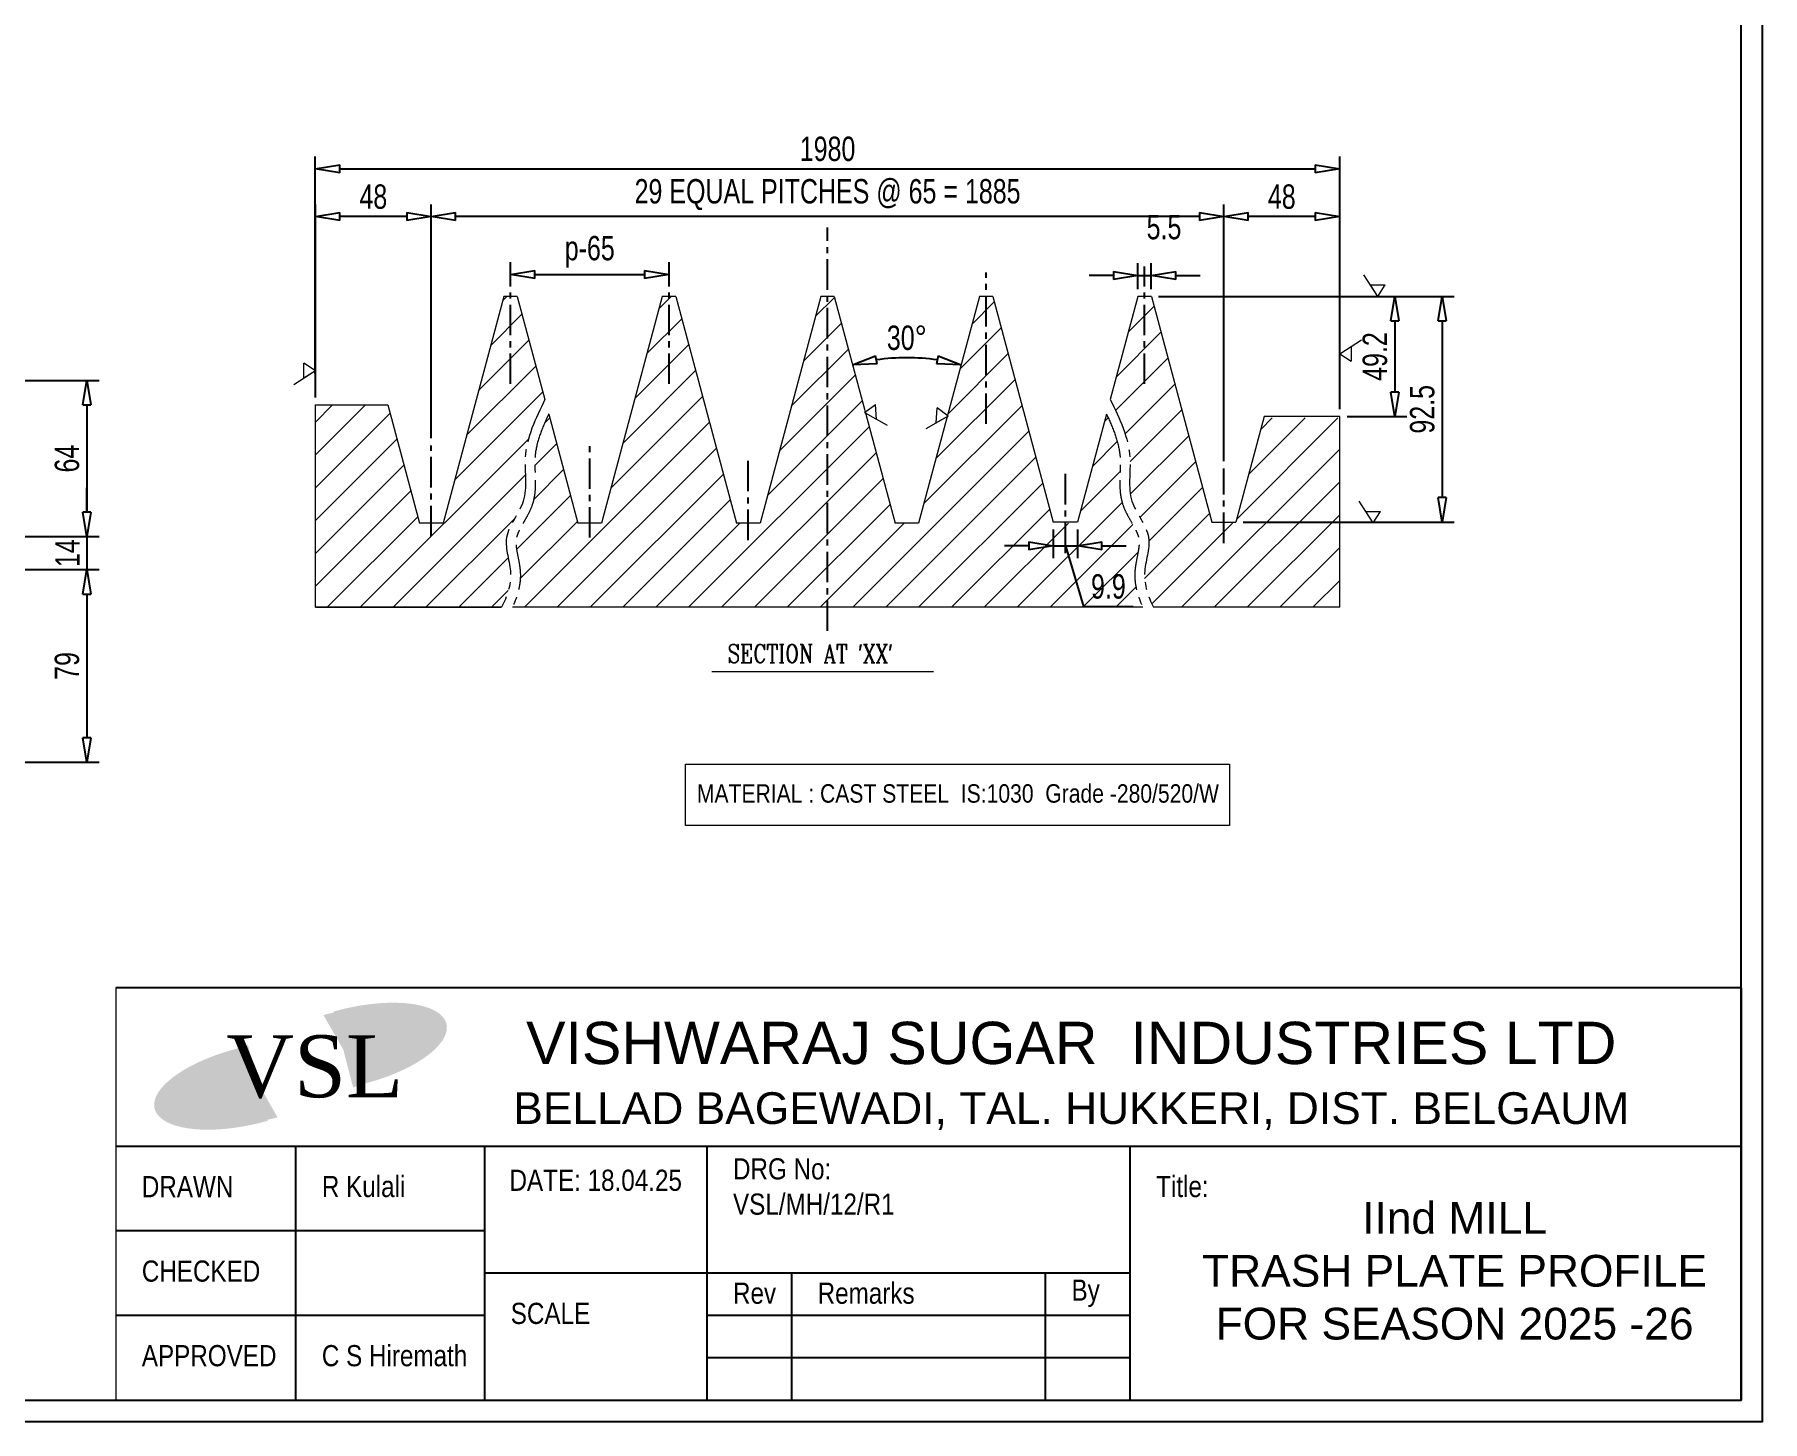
# Model space of a CAD drawing. Header units: millimetres. Extents: x 135002 to 160744, y 22203 to 27033.
# Drawn here: x 152452 to 153160, y 23251 to 23820 of the extents above; entities that cross this region are included whole.
import ezdxf

# ---------------------------------------------------------------- set-up
doc = ezdxf.new("R2010")
doc.units = ezdxf.units.MM
doc.header["$LTSCALE"] = 25
doc.linetypes.add('CENTER', pattern=[2, 1.25, -0.25, 0.25, -0.25])
doc.linetypes.add('CENTER2', pattern=[1.125, 0.75, -0.125, 0.125, -0.125])
doc.layers.get('0').update_dxf_attribs({"linetype": 'CONTINUOUS'})
doc.layers.get('Defpoints').update_dxf_attribs({"linetype": 'CONTINUOUS'})
doc.layers.add('04 DIMENSION', color=7, linetype='CONTINUOUS', lineweight=18)
doc.styles.add('arial', font='arial.ttf')
doc.styles.add('DIM-1', font='swisscl.ttf')
doc.styles.add('ROMANC', font='romanc', dxfattribs={"height": 1050})
doc.styles.add('TIMESNEWROMAN', font='times.ttf')
doc.dimstyles.new('DIM-1', dxfattribs={"dimscale": 5, "dimtxt": 2, "dimasz": 2, "dimexe": 1, "dimexo": 0.6, "dimgap": 0.6, "dimtad": 1, "dimdec": 0, "dimzin": 0, "dimdsep": 46, "dimtxsty": 'DIM-1', "dimblk": 'CLOSEDBLANK', "dimcen": 0, "dimclrd": 8, "dimclre": 8, "dimclrt": 6, "dimadec": 0, "dimazin": 0, "dimtfac": 1, "dimtdec": 0, "dimtmove": 1, "dimatfit": 0, "dimfxl": 1, "dimtolj": 1, "dimtzin": 0, "dimarcsym": 1})

# ---------------------------------------------------------------- blocks, each defined once
blk = doc.blocks.new('_ClosedBlank')
at = {"color": 0, "linetype": 'ByBlock', "lineweight": -2}
for p, q in [((-1, 0.167), (0, 0)), ((-1, 0.167), (-1, -0.167)), ((0, 0), (-1, -0.167))]:
    blk.add_line(p, q, dxfattribs=at)
blk = doc.blocks.new('*D510')
at = {"layer": '04 DIMENSION', "color": 8, "linetype": 'Continuous', "lineweight": -2, "transparency": 16777216}
for p, q in [((152446.96, 23677.59), (152478.01, 23677.59)), ((152419.26, 23613.53), (152478.01, 23613.53))]:
    blk.add_line(p, q, dxfattribs=at)
at = {"layer": '04 DIMENSION', "color": 8, "lineweight": -2, "transparency": 16777216}
blk.add_line((152473.01, 23667.59), (152473.01, 23623.53), dxfattribs=at)
at = {"layer": 'Defpoints', "color": 0, "transparency": 16777216}
for p in [(152443.96, 23677.59), (152416.26, 23613.53), (152473.01, 23613.53)]:
    blk.add_point(p, dxfattribs=at)
at = {"layer": '04 DIMENSION', "color": 8, "lineweight": -2, "transparency": 16777216, "xscale": 10, "yscale": 10, "zscale": 10}
for p, rotation in [((152473.01, 23677.59), 90), ((152473.01, 23613.53), 270)]:
    blk.add_blockref('_ClosedBlank', p, dxfattribs=dict(at, rotation=rotation))
at = {"layer": '04 DIMENSION', "color": 6, "transparency": 16777216, "insert": (152464.89, 23645.56), "char_height": 10, "attachment_point": 5, "rotation": 90, "style": 'DIM-1'}
blk.add_mtext('\\A1;64', dxfattribs=at)
blk = doc.blocks.new('*D517')
at = {"layer": '04 DIMENSION', "color": 8, "lineweight": -2, "transparency": 16777216}
for p, q in [((152473.01, 23623.53), (152473.01, 23633.53)), ((152473.01, 23613.53), (152473.01, 23599.99)), ((152473.01, 23589.99), (152473.01, 23579.99))]:
    blk.add_line(p, q, dxfattribs=at)
at = {"layer": '04 DIMENSION', "color": 8, "linetype": 'Continuous', "lineweight": -2, "transparency": 16777216}
for p, q in [((152462.16, 23613.53), (152478.01, 23613.53)), ((152409.27, 23599.99), (152478.01, 23599.99))]:
    blk.add_line(p, q, dxfattribs=at)
at = {"layer": 'Defpoints', "color": 0, "transparency": 16777216}
for p in [(152459.16, 23613.53), (152406.27, 23599.99), (152473.01, 23599.99)]:
    blk.add_point(p, dxfattribs=at)
at = {"layer": '04 DIMENSION', "color": 8, "lineweight": -2, "transparency": 16777216, "xscale": 10, "yscale": 10, "zscale": 10}
for p, rotation in [((152473.01, 23613.53), 270), ((152473.01, 23599.99), 90)]:
    blk.add_blockref('_ClosedBlank', p, dxfattribs=dict(at, rotation=rotation))
at = {"layer": '04 DIMENSION', "color": 6, "transparency": 16777216, "insert": (152465.01, 23606.76), "char_height": 10, "attachment_point": 5, "rotation": 90, "style": 'DIM-1'}
blk.add_mtext('\\A1;14', dxfattribs=at)
blk = doc.blocks.new('*D518')
at = {"layer": '04 DIMENSION', "color": 8, "linetype": 'Continuous', "lineweight": -2, "transparency": 16777216}
for p, q in [((152448.24, 23599.99), (152478.01, 23599.99)), ((152319, 23520.99), (152478.01, 23520.99))]:
    blk.add_line(p, q, dxfattribs=at)
at = {"layer": '04 DIMENSION', "color": 8, "lineweight": -2, "transparency": 16777216}
blk.add_line((152473.01, 23589.99), (152473.01, 23530.99), dxfattribs=at)
at = {"layer": 'Defpoints', "color": 0, "transparency": 16777216}
for p in [(152445.24, 23599.99), (152316, 23520.99), (152473.01, 23520.99)]:
    blk.add_point(p, dxfattribs=at)
at = {"layer": '04 DIMENSION', "color": 8, "lineweight": -2, "transparency": 16777216, "xscale": 10, "yscale": 10, "zscale": 10}
for p, rotation in [((152473.01, 23599.99), 90), ((152473.01, 23520.99), 270)]:
    blk.add_blockref('_ClosedBlank', p, dxfattribs=dict(at, rotation=rotation))
at = {"layer": '04 DIMENSION', "color": 6, "transparency": 16777216, "insert": (152464.89, 23560.49), "char_height": 10, "attachment_point": 5, "rotation": 90, "style": 'DIM-1'}
blk.add_mtext('\\A1;79', dxfattribs=at)
blk = doc.blocks.new('*D630')
at = {"layer": '04 DIMENSION', "color": 8, "linetype": 'Continuous', "lineweight": -2, "transparency": 16777216}
for p, q in [((152566.69, 23680.43), (152566.69, 23769.46)), ((152986.75, 23680.43), (152986.75, 23769.46))]:
    blk.add_line(p, q, dxfattribs=at)
at = {"layer": '04 DIMENSION', "color": 8, "lineweight": -2, "transparency": 16777216}
blk.add_line((152576.69, 23764.46), (152976.75, 23764.46), dxfattribs=at)
at = {"layer": 'Defpoints', "color": 0, "transparency": 16777216}
for p in [(152986.75, 23764.46), (152566.69, 23677.43), (152986.75, 23677.43)]:
    blk.add_point(p, dxfattribs=at)
at = {"layer": '04 DIMENSION', "color": 8, "lineweight": -2, "transparency": 16777216, "xscale": 10, "yscale": 10, "zscale": 10, "rotation": 180}
blk.add_blockref('_ClosedBlank', (152566.69, 23764.46), dxfattribs=at)
at = {"layer": '04 DIMENSION', "color": 8, "lineweight": -2, "transparency": 16777216, "xscale": 10, "yscale": 10, "zscale": 10}
blk.add_blockref('_ClosedBlank', (152986.75, 23764.46), dxfattribs=at)
at = {"layer": '04 DIMENSION', "color": 6, "transparency": 16777216, "insert": (152776.74, 23772.58), "char_height": 10, "attachment_point": 5, "style": 'DIM-1'}
blk.add_mtext('\\A1;1980', dxfattribs=at)
blk = doc.blocks.new('*D631')
at = {"layer": '04 DIMENSION', "color": 8, "linetype": 'Continuous', "lineweight": -2, "transparency": 16777216}
for p, q in [((152903.99, 23715.03), (152903.99, 23725.69)), ((152909.49, 23715.03), (152909.49, 23725.69))]:
    blk.add_line(p, q, dxfattribs=at)
at = {"layer": '04 DIMENSION', "color": 8, "lineweight": -2, "transparency": 16777216}
for p, q in [((152893.99, 23720.69), (152883.99, 23720.69)), ((152903.99, 23720.69), (152909.49, 23720.69)), ((152919.49, 23720.69), (152929.49, 23720.69))]:
    blk.add_line(p, q, dxfattribs=at)
at = {"layer": 'Defpoints', "color": 0, "transparency": 16777216}
for p in [(152909.49, 23720.69), (152903.99, 23712.03), (152909.49, 23712.03)]:
    blk.add_point(p, dxfattribs=at)
at = {"layer": '04 DIMENSION', "color": 8, "lineweight": -2, "transparency": 16777216, "xscale": 10, "yscale": 10, "zscale": 10}
blk.add_blockref('_ClosedBlank', (152903.99, 23720.69), dxfattribs=at)
at = {"layer": '04 DIMENSION', "color": 8, "lineweight": -2, "transparency": 16777216, "xscale": 10, "yscale": 10, "zscale": 10, "rotation": 180}
blk.add_blockref('_ClosedBlank', (152909.49, 23720.69), dxfattribs=at)
at = {"layer": '04 DIMENSION', "color": 6, "transparency": 16777216, "insert": (152914.7, 23740.47), "char_height": 10, "attachment_point": 5, "style": 'DIM-1'}
blk.add_mtext('\\A1;5.5', dxfattribs=at)
blk = doc.blocks.new('*D632')
at = {"layer": '04 DIMENSION', "color": 8, "linetype": 'Continuous', "lineweight": -2, "transparency": 16777216}
for p, q in [((152614.23, 23727.34), (152614.23, 23749.85)), ((152939.25, 23733.6), (152939.25, 23749.85))]:
    blk.add_line(p, q, dxfattribs=at)
at = {"layer": '04 DIMENSION', "color": 8, "lineweight": -2, "transparency": 16777216}
blk.add_line((152929.25, 23744.85), (152624.23, 23744.85), dxfattribs=at)
at = {"layer": 'Defpoints', "color": 0, "transparency": 16777216}
for p in [(152614.23, 23744.85), (152939.25, 23730.6), (152614.23, 23724.34)]:
    blk.add_point(p, dxfattribs=at)
at = {"layer": '04 DIMENSION', "color": 8, "lineweight": -2, "transparency": 16777216, "xscale": 10, "yscale": 10, "zscale": 10, "rotation": 180}
blk.add_blockref('_ClosedBlank', (152614.23, 23744.85), dxfattribs=at)
at = {"layer": '04 DIMENSION', "color": 8, "lineweight": -2, "transparency": 16777216, "xscale": 10, "yscale": 10, "zscale": 10}
blk.add_blockref('_ClosedBlank', (152939.25, 23744.85), dxfattribs=at)
at = {"layer": '04 DIMENSION', "color": 6, "transparency": 16777216, "insert": (152776.74, 23753.86), "char_height": 10, "attachment_point": 5, "style": 'DIM-1'}
blk.add_mtext('\\A1;29 EQUAL PITCHES @ 65 = 1885', dxfattribs=at)
blk = doc.blocks.new('*D633')
at = {"layer": '04 DIMENSION', "color": 8, "linetype": 'Continuous', "lineweight": -2, "transparency": 16777216}
for p, q in [((152939.25, 23644.54), (152939.25, 23749.85)), ((152986.75, 23665.83), (152986.75, 23749.85))]:
    blk.add_line(p, q, dxfattribs=at)
at = {"layer": '04 DIMENSION', "color": 8, "lineweight": -2, "transparency": 16777216}
blk.add_line((152976.75, 23744.85), (152949.25, 23744.85), dxfattribs=at)
at = {"layer": 'Defpoints', "color": 0, "transparency": 16777216}
for p in [(152939.25, 23744.85), (152986.75, 23662.83), (152939.25, 23641.54)]:
    blk.add_point(p, dxfattribs=at)
at = {"layer": '04 DIMENSION', "color": 8, "lineweight": -2, "transparency": 16777216, "xscale": 10, "yscale": 10, "zscale": 10, "rotation": 180}
blk.add_blockref('_ClosedBlank', (152939.25, 23744.85), dxfattribs=at)
at = {"layer": '04 DIMENSION', "color": 8, "lineweight": -2, "transparency": 16777216, "xscale": 10, "yscale": 10, "zscale": 10}
blk.add_blockref('_ClosedBlank', (152986.75, 23744.85), dxfattribs=at)
at = {"layer": '04 DIMENSION', "color": 6, "transparency": 16777216, "insert": (152963, 23752.97), "char_height": 10, "attachment_point": 5, "style": 'DIM-1'}
blk.add_mtext('\\A1;48', dxfattribs=at)
blk = doc.blocks.new('*D634')
at = {"layer": '04 DIMENSION', "color": 8, "linetype": 'Continuous', "lineweight": -2, "transparency": 16777216}
for p, q in [((152566.73, 23670.57), (152566.73, 23749.85)), ((152614.23, 23653.98), (152614.23, 23749.85))]:
    blk.add_line(p, q, dxfattribs=at)
at = {"layer": '04 DIMENSION', "color": 8, "lineweight": -2, "transparency": 16777216}
blk.add_line((152604.23, 23744.85), (152576.73, 23744.85), dxfattribs=at)
at = {"layer": 'Defpoints', "color": 0, "transparency": 16777216}
for p in [(152566.73, 23744.85), (152566.73, 23667.57), (152614.23, 23650.98)]:
    blk.add_point(p, dxfattribs=at)
at = {"layer": '04 DIMENSION', "color": 8, "lineweight": -2, "transparency": 16777216, "xscale": 10, "yscale": 10, "zscale": 10, "rotation": 180}
blk.add_blockref('_ClosedBlank', (152566.73, 23744.85), dxfattribs=at)
at = {"layer": '04 DIMENSION', "color": 8, "lineweight": -2, "transparency": 16777216, "xscale": 10, "yscale": 10, "zscale": 10}
blk.add_blockref('_ClosedBlank', (152614.23, 23744.85), dxfattribs=at)
at = {"layer": '04 DIMENSION', "color": 6, "transparency": 16777216, "insert": (152590.48, 23752.97), "char_height": 10, "attachment_point": 5, "style": 'DIM-1'}
blk.add_mtext('\\A1;48', dxfattribs=at)
blk = doc.blocks.new('*D642')
at = {"layer": '04 DIMENSION', "color": 8, "lineweight": -2, "transparency": 16777216}
blk.add_arc((152809.25, 23600.98), 85.97, 81.66847, 98.33153, dxfattribs=at)
at = {"layer": 'Defpoints', "color": 0, "transparency": 16777216}
for p in [(152779.49, 23712.03), (152839.01, 23712.03), (152816.74, 23686.62), (152804.41, 23619.03), (152814.09, 23619.03)]:
    blk.add_point(p, dxfattribs=at)
at = {"layer": '04 DIMENSION', "color": 8, "lineweight": -2, "transparency": 16777216, "xscale": 10, "yscale": 10, "zscale": 10}
for p, rotation in [((152787, 23684.02), 191.6657667488442), ((152831.5, 23684.02), 348.3342332511558)]:
    blk.add_blockref('_ClosedBlank', p, dxfattribs=dict(at, rotation=rotation))
at = {"layer": '04 DIMENSION', "color": 6, "transparency": 16777216, "insert": (152809.25, 23695.07), "char_height": 10, "attachment_point": 5, "style": 'DIM-1'}
blk.add_mtext('\\A1;30°', dxfattribs=at)
blk = doc.blocks.new('*D641')
at = {"layer": '04 DIMENSION', "color": 8, "linetype": 'Continuous', "lineweight": -2, "transparency": 16777216}
for p, q in [((152646.72, 23724.12), (152646.72, 23726.12)), ((152711.72, 23724.12), (152711.72, 23726.12))]:
    blk.add_line(p, q, dxfattribs=at)
at = {"layer": '04 DIMENSION', "color": 8, "lineweight": -2, "transparency": 16777216}
blk.add_line((152656.72, 23721.12), (152701.72, 23721.12), dxfattribs=at)
at = {"layer": 'Defpoints', "color": 0, "transparency": 16777216}
for p in [(152646.72, 23721.12), (152711.72, 23721.12), (152711.72, 23721.12)]:
    blk.add_point(p, dxfattribs=at)
at = {"layer": '04 DIMENSION', "color": 8, "lineweight": -2, "transparency": 16777216, "xscale": 10, "yscale": 10, "zscale": 10, "rotation": 180}
blk.add_blockref('_ClosedBlank', (152646.72, 23721.12), dxfattribs=at)
at = {"layer": '04 DIMENSION', "color": 8, "lineweight": -2, "transparency": 16777216, "xscale": 10, "yscale": 10, "zscale": 10}
blk.add_blockref('_ClosedBlank', (152711.72, 23721.12), dxfattribs=at)
at = {"layer": '04 DIMENSION', "color": 6, "transparency": 16777216, "insert": (152679.22, 23730.41), "char_height": 10, "attachment_point": 5, "style": 'DIM-1'}
blk.add_mtext('\\A1;p-65', dxfattribs=at)
blk = doc.blocks.new('*D643')
at = {"layer": '04 DIMENSION', "color": 8, "linetype": 'Continuous', "lineweight": -2, "transparency": 16777216}
for p, q in [((152912.51, 23712.03), (153033.75, 23712.03)), ((152947.2, 23619.53), (153033.75, 23619.53))]:
    blk.add_line(p, q, dxfattribs=at)
at = {"layer": '04 DIMENSION', "color": 8, "lineweight": -2, "transparency": 16777216}
blk.add_line((153028.75, 23702.03), (153028.75, 23629.53), dxfattribs=at)
at = {"layer": 'Defpoints', "color": 0, "transparency": 16777216}
for p in [(152909.51, 23712.03), (152944.2, 23619.53), (153028.75, 23619.53)]:
    blk.add_point(p, dxfattribs=at)
at = {"layer": '04 DIMENSION', "color": 8, "lineweight": -2, "transparency": 16777216, "xscale": 10, "yscale": 10, "zscale": 10}
for p, rotation in [((153028.75, 23712.03), 90), ((153028.75, 23619.53), 270)]:
    blk.add_blockref('_ClosedBlank', p, dxfattribs=dict(at, rotation=rotation))
at = {"layer": '04 DIMENSION', "color": 6, "transparency": 16777216, "insert": (153020.63, 23665.78), "char_height": 10, "attachment_point": 5, "rotation": 90, "style": 'DIM-1'}
blk.add_mtext('\\A1;92.5', dxfattribs=at)
blk = doc.blocks.new('*D644')
at = {"layer": '04 DIMENSION', "color": 8, "linetype": 'Continuous', "lineweight": -2, "transparency": 16777216}
for p, q in [((152989.75, 23712.03), (153014.34, 23712.03)), ((152989.75, 23662.83), (153014.34, 23662.83))]:
    blk.add_line(p, q, dxfattribs=at)
at = {"layer": '04 DIMENSION', "color": 8, "lineweight": -2, "transparency": 16777216}
blk.add_line((153009.34, 23702.03), (153009.34, 23672.83), dxfattribs=at)
at = {"layer": 'Defpoints', "color": 0, "transparency": 16777216}
for p in [(152986.75, 23712.03), (152986.75, 23662.83), (153009.34, 23662.83)]:
    blk.add_point(p, dxfattribs=at)
at = {"layer": '04 DIMENSION', "color": 8, "lineweight": -2, "transparency": 16777216, "xscale": 10, "yscale": 10, "zscale": 10}
for p, rotation in [((153009.34, 23712.03), 90), ((153009.34, 23662.83), 270)]:
    blk.add_blockref('_ClosedBlank', p, dxfattribs=dict(at, rotation=rotation))
at = {"layer": '04 DIMENSION', "color": 6, "transparency": 16777216, "insert": (153001.22, 23687.43), "char_height": 10, "attachment_point": 5, "rotation": 90, "style": 'DIM-1'}
blk.add_mtext('\\A1;49.2', dxfattribs=at)
blk = doc.blocks.new('*D645')
at = {"layer": '04 DIMENSION', "color": 8, "linetype": 'Continuous', "lineweight": -2, "transparency": 16777216}
for p, q in [((152869.29, 23616.53), (152869.29, 23604.77)), ((152879.22, 23616.53), (152879.22, 23604.77))]:
    blk.add_line(p, q, dxfattribs=at)
at = {"layer": '04 DIMENSION', "color": 8, "lineweight": -2, "transparency": 16777216}
for p, q in [((152859.29, 23609.77), (152849.29, 23609.77)), ((152869.29, 23609.77), (152879.22, 23609.77)), ((152869.29, 23609.77), (152879.22, 23609.77)), ((152874.26, 23609.77), (152881.71, 23584.93)), ((152889.22, 23609.77), (152899.22, 23609.77)), ((152881.71, 23584.93), (152902.09, 23584.93))]:
    blk.add_line(p, q, dxfattribs=at)
at = {"layer": 'Defpoints', "color": 0, "transparency": 16777216}
for p in [(152869.29, 23619.53), (152879.22, 23619.53), (152879.22, 23609.77)]:
    blk.add_point(p, dxfattribs=at)
at = {"layer": '04 DIMENSION', "color": 8, "lineweight": -2, "transparency": 16777216, "xscale": 10, "yscale": 10, "zscale": 10}
blk.add_blockref('_ClosedBlank', (152869.29, 23609.77), dxfattribs=at)
at = {"layer": '04 DIMENSION', "color": 8, "lineweight": -2, "transparency": 16777216, "xscale": 10, "yscale": 10, "zscale": 10, "rotation": 180}
blk.add_blockref('_ClosedBlank', (152879.22, 23609.77), dxfattribs=at)
at = {"layer": '04 DIMENSION', "color": 6, "transparency": 16777216, "insert": (152891.9, 23593.04), "char_height": 10, "attachment_point": 5, "style": 'DIM-1'}
blk.add_mtext('\\A1;9.9', dxfattribs=at)

msp = doc.modelspace()

# ---------------------------------------------------------------- hatches: boundary and pattern name
h = msp.add_hatch(color=86)
edge = h.paths.add_edge_path()
edge.add_ellipse((152574.626, 23402.06), major_axis=(-38.806, -9.432), ratio=0.3983336, start_angle=103.876815, end_angle=273.231671, ccw=False)
edge.add_ellipse((152581.642, 23404.217), major_axis=(-38.806, -9.432), ratio=0.3983336, start_angle=93.231671, end_angle=283.876815)
h = msp.add_hatch(color=86)
edge = h.paths.add_edge_path()
edge.add_ellipse((152574.626, 23402.06), major_axis=(-38.806, -9.432), ratio=0.3983336, start_angle=103.876815, end_angle=273.231671, ccw=False)
edge.add_ellipse((152581.642, 23404.217), major_axis=(-38.806, -9.432), ratio=0.3983336, start_angle=93.231671, end_angle=283.876815)
h = msp.add_hatch(color=86)
edge = h.paths.add_edge_path()
edge.add_ellipse((152546.609, 23390.49), major_axis=(38.806, 9.432), ratio=0.3983336, start_angle=103.876815, end_angle=273.231671, ccw=False)
edge.add_ellipse((152539.593, 23388.333), major_axis=(38.806, 9.432), ratio=0.3983336, start_angle=93.231671, end_angle=283.876815)
h = msp.add_hatch(color=86)
edge = h.paths.add_edge_path()
edge.add_ellipse((152546.609, 23390.49), major_axis=(38.806, 9.432), ratio=0.3983336, start_angle=103.876815, end_angle=273.231671, ccw=False)
edge.add_ellipse((152539.593, 23388.333), major_axis=(38.806, 9.432), ratio=0.3983336, start_angle=93.231671, end_angle=283.876815)
at = {"layer": '04 DIMENSION', "true_color": 0xc8c92d}
h = msp.add_hatch(dxfattribs=at)
h.set_pattern_fill('ANSI31', color=52, scale=3)
h.set_pattern_definition([(45, (7687.946, -186.873), (-6.7351921, 6.7351921), [])])
edge = h.paths.add_edge_path()
edge.add_line((152986.747, 23662.233), (152955.646, 23662.233))
edge.add_line((152955.646, 23662.233), (152944.07, 23619.033))
edge.add_line((152944.07, 23619.033), (152934.424, 23619.033))
edge.add_line((152934.424, 23619.033), (152909.505, 23712.033))
edge.add_line((152909.505, 23712.033), (152903.99, 23712.033))
edge.add_line((152903.99, 23712.033), (152892.671, 23669.763))
edge.add_spline(control_points=[(152892.676, 23669.752), (152896.47, 23661.993), (152902.926, 23648.788), (152898.539, 23627.91), (152911.473, 23614.188), (152904.827, 23598.288), (152908.196, 23589.062), (152910.404, 23584.56)], knot_values=[0, 0, 0, 0, 25.2518831, 42.971715, 59.4266481, 74.2227167, 88.7417375, 88.7417375, 88.7417375, 88.7417375], degree=3, periodic=0)
edge.add_line((152910.404, 23584.56), (152986.747, 23584.56))
edge.add_line((152986.747, 23584.56), (152986.747, 23662.233))
edge = h.paths.add_edge_path()
edge.add_line((152844.505, 23712.033), (152839.005, 23712.033))
edge.add_line((152839.005, 23712.033), (152825.925, 23663.218))
edge.add_line((152825.925, 23663.218), (152826.248, 23662.982))
edge.add_line((152826.248, 23662.982), (152825.794, 23662.729))
edge.add_line((152825.794, 23662.729), (152814.086, 23619.033))
edge.add_line((152814.086, 23619.033), (152804.409, 23619.033))
edge.add_line((152804.409, 23619.033), (152792.315, 23664.169))
edge.add_line((152792.315, 23664.169), (152791.861, 23664.422))
edge.add_line((152791.861, 23664.422), (152792.184, 23664.658))
edge.add_line((152792.184, 23664.658), (152779.49, 23712.033))
edge.add_line((152779.49, 23712.033), (152776.74, 23712.033))
edge.add_line((152776.74, 23712.033), (152776.74, 23584.56))
edge.add_line((152776.74, 23584.56), (152905.979, 23584.56))
edge.add_spline(control_points=[(152905.979, 23584.56), (152905.534, 23585.538), (152905.113, 23586.535), (152904.02, 23589.437), (152903.437, 23591.398), (152902.936, 23594.29), (152902.83, 23595.147), (152902.709, 23596.888), (152902.695, 23597.774), (152902.756, 23599.114), (152902.788, 23599.554), (152902.901, 23600.703), (152902.997, 23601.402), (152903.354, 23603.63), (152903.668, 23605.086), (152904.19, 23607.793), (152904.397, 23609.043), (152904.509, 23610.631), (152904.519, 23611.086), (152904.497, 23611.724), (152904.483, 23611.929), (152904.443, 23612.326), (152904.416, 23612.514), (152904.342, 23612.933), (152904.291, 23613.166), (152904.053, 23614.068), (152903.788, 23614.781), (152903.099, 23616.301), (152902.677, 23617.107), (152901.734, 23618.799), (152901.214, 23619.686), (152900.154, 23621.55), (152899.613, 23622.527), (152898.6, 23624.605), (152898.126, 23625.706), (152897.608, 23627.311), (152897.486, 23627.736), (152897.185, 23628.923), (152897.035, 23629.684), (152896.637, 23632.318), (152896.569, 23634.15), (152896.588, 23637.678), (152896.675, 23639.376), (152896.764, 23641.872), (152896.787, 23642.727), (152896.789, 23643.967), (152896.785, 23644.373), (152896.762, 23645.169), (152896.744, 23645.557), (152896.681, 23646.475), (152896.63, 23647.005), (152896.263, 23649.966), (152895.66, 23652.392), (152894.017, 23657.296), (152892.976, 23659.771), (152891.583, 23662.799), (152891.34, 23663.32), (152891.092, 23663.842)], knot_values=[4.5496718, 4.5496718, 4.5496718, 4.5496718, 7.4770335, 7.4770335, 12.8934742, 12.8934742, 15.1189844, 15.1189844, 17.3444946, 17.3444946, 18.4572497, 18.4572497, 20.3011543, 20.3011543, 24.4993559, 24.4993559, 28.6975574, 28.6975574, 30.5312877, 30.5312877, 31.4481529, 31.4481529, 32.365018, 32.365018, 33.4568359, 33.4568359, 36.4732607, 36.4732607, 39.4896855, 39.4896855, 42.5061103, 42.5061103, 45.5225351, 45.5225351, 48.5389599, 48.5389599, 49.6225348, 49.6225348, 51.5787626, 51.5787626, 56.4610414, 56.4610414, 61.3433203, 61.3433203, 64.0009683, 64.0009683, 65.3297923, 65.3297923, 66.6586162, 66.6586162, 68.4856236, 68.4856236, 76.8597912, 76.8597912, 85.2339588, 85.2339588, 86.9649127, 86.9649127, 86.9649127, 86.9649127], degree=3, periodic=0)
edge.add_line((152891.092, 23663.842), (152879.086, 23619.033))
edge.add_line((152879.086, 23619.033), (152869.424, 23619.033))
edge.add_line((152869.424, 23619.033), (152844.505, 23712.033))
edge = h.paths.add_edge_path()
edge.add_line((152739.424, 23619.033), (152714.505, 23712.033))
edge.add_line((152714.505, 23712.033), (152708.974, 23712.033))
edge.add_line((152708.974, 23712.033), (152684.055, 23619.033))
edge.add_line((152684.055, 23619.033), (152674.394, 23619.033))
edge.add_line((152674.394, 23619.033), (152662.387, 23663.842))
edge.add_spline(control_points=[(152662.387, 23663.842), (152662.14, 23663.32), (152661.896, 23662.799), (152660.503, 23659.771), (152659.462, 23657.296), (152657.819, 23652.392), (152657.216, 23649.966), (152656.85, 23647.005), (152656.798, 23646.475), (152656.736, 23645.557), (152656.717, 23645.169), (152656.695, 23644.373), (152656.69, 23643.967), (152656.692, 23642.727), (152656.716, 23641.872), (152656.805, 23639.376), (152656.892, 23637.678), (152656.91, 23634.15), (152656.842, 23632.318), (152656.444, 23629.684), (152656.295, 23628.923), (152655.993, 23627.736), (152655.871, 23627.311), (152655.353, 23625.706), (152654.88, 23624.605), (152653.867, 23622.527), (152653.326, 23621.55), (152652.266, 23619.686), (152651.746, 23618.799), (152650.803, 23617.107), (152650.38, 23616.301), (152649.692, 23614.781), (152649.427, 23614.068), (152649.189, 23613.166), (152649.137, 23612.933), (152649.063, 23612.514), (152649.037, 23612.326), (152648.996, 23611.929), (152648.983, 23611.724), (152648.96, 23611.086), (152648.97, 23610.631), (152649.083, 23609.043), (152649.289, 23607.793), (152649.811, 23605.086), (152650.125, 23603.63), (152650.483, 23601.402), (152650.579, 23600.703), (152650.691, 23599.554), (152650.724, 23599.114), (152650.784, 23597.774), (152650.77, 23596.888), (152650.65, 23595.147), (152650.543, 23594.29), (152650.043, 23591.398), (152649.46, 23589.437), (152648.366, 23586.535), (152647.946, 23585.538), (152647.501, 23584.56)], knot_values=[4.5496718, 4.5496718, 4.5496718, 4.5496718, 6.2806257, 6.2806257, 14.6547933, 14.6547933, 23.0289609, 23.0289609, 24.8559682, 24.8559682, 26.1847922, 26.1847922, 27.5136162, 27.5136162, 30.1712642, 30.1712642, 35.053543, 35.053543, 39.9358219, 39.9358219, 41.8920497, 41.8920497, 42.9756246, 42.9756246, 45.9920494, 45.9920494, 49.0084742, 49.0084742, 52.024899, 52.024899, 55.0413238, 55.0413238, 58.0577486, 58.0577486, 59.1495665, 59.1495665, 60.0664316, 60.0664316, 60.9832968, 60.9832968, 62.8170271, 62.8170271, 67.0152286, 67.0152286, 71.2134302, 71.2134302, 73.0573348, 73.0573348, 74.1700899, 74.1700899, 76.3956001, 76.3956001, 78.6211103, 78.6211103, 84.037551, 84.037551, 86.9649127, 86.9649127, 86.9649127, 86.9649127], degree=3, periodic=0)
edge.add_line((152647.501, 23584.56), (152776.74, 23584.56))
edge.add_line((152776.74, 23584.56), (152776.74, 23712.033))
edge.add_line((152776.74, 23712.033), (152773.99, 23712.033))
edge.add_line((152773.99, 23712.033), (152749.07, 23619.033))
edge.add_line((152749.07, 23619.033), (152739.424, 23619.033))
edge = h.paths.add_edge_path()
edge.add_line((152609.409, 23619.033), (152596.403, 23667.573))
edge.add_line((152596.403, 23667.573), (152566.732, 23667.573))
edge.add_line((152566.732, 23667.573), (152566.732, 23584.56))
edge.add_line((152566.732, 23584.56), (152643.075, 23584.56))
edge.add_spline(control_points=[(152643.075, 23584.56), (152645.284, 23589.062), (152648.653, 23598.288), (152642.007, 23614.188), (152654.941, 23627.91), (152650.553, 23648.788), (152657.01, 23661.993), (152660.803, 23669.752)], knot_values=[0, 0, 0, 0, 14.5190208, 29.3150894, 45.7700225, 63.4898545, 88.7417375, 88.7417375, 88.7417375, 88.7417375], degree=3, periodic=0)
edge.add_line((152660.803, 23669.752), (152649.474, 23712.033))
edge.add_line((152649.474, 23712.033), (152643.974, 23712.033))
edge.add_line((152643.974, 23712.033), (152619.055, 23619.033))
edge.add_line((152619.055, 23619.033), (152609.409, 23619.033))

# ---------------------------------------------------------------- linework, layer by layer
at = {"color": 1, "linetype": 'CENTER', "ltscale": 0.4}
for p, q in [((152776.74, 23574.86), (152776.74, 23740.386)), ((152646.724, 23676.18), (152646.724, 23724.342)), ((152711.724, 23676.18), (152711.724, 23724.342)), ((152906.755, 23676.18), (152906.755, 23724.342)), ((152841.755, 23659.755), (152841.755, 23721.911)), ((152614.232, 23613.742), (152614.232, 23650.978)), ((152679.232, 23613.152), (152679.232, 23650.978)), ((152744.232, 23612.155), (152744.232, 23645.334)), ((152874.247, 23606.756), (152874.247, 23639.846)), ((152939.247, 23610.887), (152939.247, 23641.539))]:
    msp.add_line(p, q, dxfattribs=at)
at = {"lineweight": 13}
msp.add_line((152484.938, 23428.451), (152484.938, 23259.274), dxfattribs=at)
msp.add_line((152484.938, 23428.451), (152484.938, 23259.274), dxfattribs=at)
for p, q in [((153151.346, 23428.451), (152484.938, 23428.451)), ((153151.346, 23428.451), (152484.938, 23428.451)), ((153151.346, 23428.451), (153151.346, 23259.274)), ((153151.346, 23363.383), (152484.938, 23363.383)), ((153151.346, 23363.383), (152484.938, 23363.383)), ((152558.755, 23259.274), (152558.755, 23363.383)), ((152558.755, 23259.274), (152558.755, 23363.383)), ((152636.217, 23259.274), (152636.217, 23363.383)), ((152636.217, 23259.274), (152636.217, 23363.383)), ((152727.349, 23259.274), (152727.349, 23363.383)), ((152727.349, 23259.274), (152727.349, 23363.383)), ((152900.864, 23259.274), (152900.864, 23363.383)), ((152900.864, 23259.274), (152900.864, 23363.383)), ((152636.217, 23328.68), (152484.938, 23328.68)), ((152636.217, 23328.68), (152484.938, 23328.68)), ((152727.349, 23311.329), (152636.217, 23311.329)), ((152727.349, 23311.329), (152636.217, 23311.329)), ((152900.864, 23311.329), (152727.349, 23311.329)), ((152900.864, 23311.329), (152727.349, 23311.329)), ((152762.052, 23259.274), (152762.052, 23311.329)), ((152762.052, 23259.274), (152762.052, 23311.329)), ((152866.161, 23259.274), (152866.161, 23311.329)), ((152866.161, 23259.274), (152866.161, 23311.329)), ((152636.217, 23293.977), (152484.938, 23293.977)), ((152636.217, 23293.977), (152484.938, 23293.977)), ((152900.864, 23293.977), (152727.349, 23293.977)), ((152900.864, 23293.977), (152727.349, 23293.977)), ((152900.864, 23276.626), (152727.349, 23276.626)), ((152900.864, 23276.626), (152727.349, 23276.626))]:
    msp.add_line(p, q)
for points in [[(151892.049, 23250.523), (153160.097, 23250.523), (153160.097, 24152.25), (151892.049, 24152.25)], [(151900.8, 23259.274), (153151.346, 23259.274), (153151.346, 24143.498), (151900.8, 24143.498)]]:
    msp.add_lwpolyline(points, close=True)
at = {"layer": '04 DIMENSION'}
for p, q in [((153002.386, 23712.033), (152996.662, 23720.962)), ((152999.332, 23716.798), (153005.441, 23716.798)), ((153002.386, 23712.033), (152999.332, 23716.798)), ((153002.386, 23712.033), (153005.441, 23716.798)), ((152643.974, 23712.033), (152619.055, 23619.033)), ((152649.474, 23712.033), (152643.974, 23712.033)), ((152649.474, 23712.033), (152660.803, 23669.752)), ((152708.974, 23712.033), (152684.055, 23619.033)), ((152714.505, 23712.033), (152708.974, 23712.033)), ((152714.505, 23712.033), (152739.424, 23619.033)), ((152773.99, 23712.033), (152749.07, 23619.033)), ((152779.49, 23712.033), (152773.99, 23712.033)), ((152779.49, 23712.033), (152804.409, 23619.033)), ((152839.005, 23712.033), (152814.086, 23619.033)), ((152844.505, 23712.033), (152839.005, 23712.033)), ((152844.505, 23712.033), (152869.29, 23619.533)), ((152903.99, 23712.033), (152892.668, 23669.754)), ((152909.505, 23712.033), (152904.005, 23712.033)), ((152909.505, 23712.033), (152934.29, 23619.533)), ((152986.747, 23688.537), (152995.676, 23694.261)), ((152986.747, 23688.537), (152991.512, 23691.592)), ((152986.747, 23688.537), (152991.512, 23685.482)), ((152991.512, 23691.592), (152991.512, 23685.482)), ((152566.799, 23681.596), (152557.87, 23675.872)), ((152566.799, 23681.596), (152557.87, 23675.872)), ((152562.034, 23678.542), (152562.034, 23684.651)), ((152566.799, 23681.596), (152562.034, 23684.651)), ((152562.034, 23678.542), (152562.034, 23684.651)), ((152566.799, 23681.596), (152562.034, 23684.651)), ((152566.799, 23681.596), (152562.034, 23678.542)), ((152566.799, 23681.596), (152562.034, 23678.542)), ((152566.732, 23584.56), (152566.732, 23667.573)), ((152566.732, 23667.573), (152596.403, 23667.573)), ((152596.403, 23667.573), (152609.409, 23619.033)), ((152791.861, 23664.422), (152796.431, 23667.763)), ((152796.804, 23661.664), (152796.431, 23667.763)), ((152821.305, 23660.224), (152821.678, 23666.322)), ((152821.305, 23660.224), (152821.678, 23666.322)), ((152826.248, 23662.982), (152821.678, 23666.322)), ((152826.248, 23662.982), (152821.678, 23666.322)), ((152662.387, 23663.842), (152674.394, 23619.033)), ((152791.861, 23664.422), (152801.123, 23659.254)), ((152791.861, 23664.422), (152801.123, 23659.254)), ((152826.248, 23662.982), (152816.986, 23657.814)), ((152826.248, 23662.982), (152816.986, 23657.814)), ((152826.248, 23662.982), (152821.305, 23660.224)), ((152826.248, 23662.982), (152821.305, 23660.224)), ((152891.092, 23663.842), (152879.22, 23619.533)), ((152955.807, 23662.833), (152944.204, 23619.533)), ((152986.747, 23662.833), (152955.807, 23662.833)), ((152986.747, 23584.56), (152986.747, 23662.833)), ((153000.461, 23619.142), (152994.737, 23628.071)), ((152997.407, 23623.907), (153003.516, 23623.907)), ((153000.461, 23619.142), (153003.516, 23623.907)), ((152619.055, 23619.033), (152609.409, 23619.033)), ((152684.055, 23619.033), (152674.394, 23619.033)), ((152749.07, 23619.033), (152739.424, 23619.033)), ((152814.086, 23619.033), (152804.409, 23619.033)), ((152879.22, 23619.533), (152869.29, 23619.533)), ((152934.29, 23619.533), (152944.204, 23619.533)), ((152566.694, 23584.56), (152643.075, 23584.56)), ((152566.694, 23584.56), (152643.075, 23584.56)), ((152643.075, 23584.56), (152566.694, 23584.56)), ((152905.979, 23584.56), (152647.501, 23584.56)), ((152884.711, 23584.56), (152668.768, 23584.56)), ((152986.747, 23584.56), (152910.404, 23584.56)), ((152729.245, 23558.175), (152820.177, 23558.175))]:
    msp.add_line(p, q, dxfattribs=at)
msp.add_lwpolyline([(152718.423, 23520.216), (152941.535, 23520.216), (152941.535, 23495.087), (152718.423, 23495.087)], close=True, dxfattribs=at)
at = {"layer": '04 DIMENSION', "color": 6, "linetype": 'CENTER2'}
for points, knots in [([(152660.803, 23669.752), (152657.01, 23661.993), (152650.553, 23648.788), (152654.941, 23627.91), (152642.007, 23614.188), (152648.653, 23598.288), (152645.284, 23589.062), (152643.075, 23584.56)], [0, 0, 0, 0, 25.2518831, 42.971715, 59.4266481, 74.2227167, 88.7417375, 88.7417375, 88.7417375, 88.7417375]), ([(152892.676, 23669.752), (152896.47, 23661.993), (152902.926, 23648.788), (152898.539, 23627.91), (152911.473, 23614.188), (152904.827, 23598.288), (152908.196, 23589.062), (152910.404, 23584.56)], [0, 0, 0, 0, 25.2518831, 42.971715, 59.4266481, 74.2227167, 88.7417375, 88.7417375, 88.7417375, 88.7417375]), ([(152662.387, 23663.842), (152662.14, 23663.32), (152661.896, 23662.799), (152660.503, 23659.771), (152659.462, 23657.296), (152657.819, 23652.392), (152657.216, 23649.966), (152656.85, 23647.005), (152656.798, 23646.475), (152656.736, 23645.557), (152656.717, 23645.169), (152656.695, 23644.373), (152656.69, 23643.967), (152656.692, 23642.727), (152656.716, 23641.872), (152656.805, 23639.376), (152656.892, 23637.678), (152656.91, 23634.15), (152656.842, 23632.318), (152656.444, 23629.684), (152656.295, 23628.923), (152655.993, 23627.736), (152655.871, 23627.311), (152655.353, 23625.706), (152654.88, 23624.605), (152653.867, 23622.527), (152653.326, 23621.55), (152652.266, 23619.686), (152651.746, 23618.799), (152650.803, 23617.107), (152650.38, 23616.301), (152649.692, 23614.781), (152649.427, 23614.068), (152649.189, 23613.166), (152649.137, 23612.933), (152649.063, 23612.514), (152649.037, 23612.326), (152648.996, 23611.929), (152648.983, 23611.724), (152648.96, 23611.086), (152648.97, 23610.631), (152649.083, 23609.043), (152649.289, 23607.793), (152649.811, 23605.086), (152650.125, 23603.63), (152650.483, 23601.402), (152650.579, 23600.703), (152650.691, 23599.554), (152650.724, 23599.114), (152650.784, 23597.774), (152650.77, 23596.888), (152650.65, 23595.147), (152650.543, 23594.29), (152650.043, 23591.398), (152649.46, 23589.437), (152648.366, 23586.535), (152647.946, 23585.538), (152647.501, 23584.56)], [4.5496718, 4.5496718, 4.5496718, 4.5496718, 6.2806257, 6.2806257, 14.6547933, 14.6547933, 23.0289609, 23.0289609, 24.8559682, 24.8559682, 26.1847922, 26.1847922, 27.5136162, 27.5136162, 30.1712642, 30.1712642, 35.053543, 35.053543, 39.9358219, 39.9358219, 41.8920497, 41.8920497, 42.9756246, 42.9756246, 45.9920494, 45.9920494, 49.0084742, 49.0084742, 52.024899, 52.024899, 55.0413238, 55.0413238, 58.0577486, 58.0577486, 59.1495665, 59.1495665, 60.0664316, 60.0664316, 60.9832968, 60.9832968, 62.8170271, 62.8170271, 67.0152286, 67.0152286, 71.2134302, 71.2134302, 73.0573348, 73.0573348, 74.1700899, 74.1700899, 76.3956001, 76.3956001, 78.6211103, 78.6211103, 84.037551, 84.037551, 86.9649127, 86.9649127, 86.9649127, 86.9649127]), ([(152891.092, 23663.842), (152891.34, 23663.32), (152891.583, 23662.799), (152892.976, 23659.771), (152894.017, 23657.296), (152895.66, 23652.392), (152896.263, 23649.966), (152896.63, 23647.005), (152896.681, 23646.475), (152896.744, 23645.557), (152896.762, 23645.169), (152896.785, 23644.373), (152896.789, 23643.967), (152896.787, 23642.727), (152896.764, 23641.872), (152896.675, 23639.376), (152896.588, 23637.678), (152896.569, 23634.15), (152896.637, 23632.318), (152897.035, 23629.684), (152897.185, 23628.923), (152897.486, 23627.736), (152897.608, 23627.311), (152898.126, 23625.706), (152898.6, 23624.605), (152899.613, 23622.527), (152900.154, 23621.55), (152901.214, 23619.686), (152901.734, 23618.799), (152902.677, 23617.107), (152903.099, 23616.301), (152903.788, 23614.781), (152904.053, 23614.068), (152904.291, 23613.166), (152904.342, 23612.933), (152904.416, 23612.514), (152904.443, 23612.326), (152904.483, 23611.929), (152904.497, 23611.724), (152904.519, 23611.086), (152904.509, 23610.631), (152904.397, 23609.043), (152904.19, 23607.793), (152903.668, 23605.086), (152903.354, 23603.63), (152902.997, 23601.402), (152902.901, 23600.703), (152902.788, 23599.554), (152902.756, 23599.114), (152902.695, 23597.774), (152902.709, 23596.888), (152902.83, 23595.147), (152902.936, 23594.29), (152903.437, 23591.398), (152904.02, 23589.437), (152905.113, 23586.535), (152905.534, 23585.538), (152905.979, 23584.56)], [4.5496718, 4.5496718, 4.5496718, 4.5496718, 6.2806257, 6.2806257, 14.6547933, 14.6547933, 23.0289609, 23.0289609, 24.8559682, 24.8559682, 26.1847922, 26.1847922, 27.5136162, 27.5136162, 30.1712642, 30.1712642, 35.053543, 35.053543, 39.9358219, 39.9358219, 41.8920497, 41.8920497, 42.9756246, 42.9756246, 45.9920494, 45.9920494, 49.0084742, 49.0084742, 52.024899, 52.024899, 55.0413238, 55.0413238, 58.0577486, 58.0577486, 59.1495665, 59.1495665, 60.0664316, 60.0664316, 60.9832968, 60.9832968, 62.8170271, 62.8170271, 67.0152286, 67.0152286, 71.2134302, 71.2134302, 73.0573348, 73.0573348, 74.1700899, 74.1700899, 76.3956001, 76.3956001, 78.6211103, 78.6211103, 84.037551, 84.037551, 86.9649127, 86.9649127, 86.9649127, 86.9649127])]:
    msp.add_open_spline(points, degree=3, knots=knots, dxfattribs=at)

# ---------------------------------------------------------------- texts
at = {"color": 1, "style": 'TIMESNEWROMAN'}
msp.add_text('VSL ', height=25.4492, dxfattribs=at).set_placement((152530.164, 23383.536))
msp.add_text('VSL ', height=25.4492, dxfattribs=at).set_placement((152530.164, 23383.536))
at = {"style": 'arial'}
for s, insert, char_height, width, attachment_point in [('{\\fArial Narrow|b0|i0|c0|p34;MATERIAL : CAST STEEL  IS:1030  Grade -280/520/W }', (152723.162, 23508.124), 7.55567, 287.64161, 4), ('VISHWARAJ SUGAR  INDUSTRIES LTD\\P{\\H0.75x;BELLAD BAGEWADI, TAL. HUKKERI, DIST. BELGAUM}', (152876.671, 23392.326), 17.35153, 853.65597, 5), ('{\\fArial Narrow|b0|i0|c0|p34;DATE: 18.04.25}', (152646.316, 23349.418), 8.67577, 97.83618, 4), ('{\\fArial Narrow|b0|i0|c0|p34;DRG No: VSL/MH/12/R1}', (152737.96, 23346.862), 8.67577, 97.83618, 4), ('{\\fArial Narrow|b0|i0|c0|p34;DRG No: VSL/MH/12/R1}', (152737.96, 23346.862), 8.67577, 97.83618, 4), ('{\\fArial Narrow|b0|i0|c0|p34;DRAWN}', (152495.549, 23346.862), 8.67577, 108.44709, 4), ('{\\fArial Narrow|b0|i0|c0|p34;DRAWN}', (152495.549, 23346.862), 8.67577, 108.44709, 4), ('{\\fArial Narrow|b0|i0|c0|p34;R Kulali}', (152569.366, 23346.862), 8.67577, 108.44709, 4), ('{\\fArial Narrow|b0|i0|c0|p34;Title:}', (152911.475, 23346.862), 8.67577, 53.92436, 4), ('{\\fArial Narrow|b0|i0|c0|p34;Title:}', (152911.475, 23346.862), 8.67577, 53.92436, 4), ('IInd MILL \\PTRASH PLATE PROFILE \\PFOR SEASON 2025 -26', (153033.854, 23312.253), 13.01365, 368.72009, 5), ('{\\fArial Narrow|b0|i0|c0|p34;CHECKED}', (152495.549, 23312.159), 8.67577, 108.44709, 4), ('{\\fArial Narrow|b0|i0|c0|p34;CHECKED}', (152495.549, 23312.159), 8.67577, 108.44709, 4), ('{\\fArial Narrow|b0|i0|c0|p34;Rev}', (152737.96, 23303.095), 8.67577, 24.09216, 4), ('{\\fArial Narrow|b0|i0|c0|p34;Rev}', (152737.96, 23303.095), 8.67577, 24.09216, 4), ('{\\fArial Narrow|b0|i0|c0|p34;Remarks}', (152772.663, 23303.095), 8.67577, 93.4983, 4), ('{\\fArial Narrow|b0|i0|c0|p34;Remarks}', (152772.663, 23303.095), 8.67577, 93.4983, 4), ('{\\fArial Narrow|b0|i0|c0|p34;By}', (152876.772, 23303.095), 8.67577, 24.09216, 4), ('{\\fArial Narrow|b0|i0|c0|p34;By}', (152876.772, 23303.095), 8.67577, 24.09216, 4), ('{\\fArial Narrow|b0|i0|c0|p34;SCALE}', (152646.828, 23294.807), 8.67577, 97.83618, 4), ('{\\fArial Narrow|b0|i0|c0|p34;SCALE}', (152646.828, 23294.807), 8.67577, 97.83618, 4), ('{\\fArial Narrow|b0|i0|c0|p34;APPROVED}', (152495.549, 23277.456), 8.67577, 108.44709, 4), ('{\\fArial Narrow|b0|i0|c0|p34;APPROVED}', (152495.549, 23277.456), 8.67577, 108.44709, 4), ('{\\fArial Narrow|b0|i0|c0|p34;C S Hiremath}', (152569.366, 23277.456), 8.67577, 108.44709, 4)]:
    msp.add_mtext(s, dxfattribs=dict(at, insert=insert, char_height=char_height, width=width, attachment_point=attachment_point))
at = {"layer": '04 DIMENSION', "style": 'ROMANC', "width": 0.8}
msp.add_text("SECTION AT 'XX'", height=7.5, dxfattribs=at).set_placement((152735.708, 23561.81))

# ---------------------------------------------------------------- dimensions: what is measured, and where the dimension line sits
at = {"layer": '04 DIMENSION'}
dim = msp.add_linear_dim(base=(152614.232, 23744.846), p1=(152939.247, 23730.598), p2=(152614.232, 23724.342), angle=180, text='29 EQUAL PITCHES @ 65 = 1885', dimstyle='DIM-1', dxfattribs=at)
dim.commit()
dim.dimension.update_dxf_attribs({"geometry": '*D632', "text_midpoint": (152776.74, 23753.858)})
for base, p1, p2, text, picture, middle in [((152986.747, 23764.46), (152566.694, 23677.433), (152986.747, 23677.433), '1980', '*D630', (152776.74, 23764.46)), ((152909.49, 23720.69), (152903.99, 23712.033), (152909.49, 23712.033), '5.5', '*D631', (152914.704, 23732.371))]:
    dim = msp.add_linear_dim(base=base, p1=p1, p2=p2, angle=180, text=text, dimstyle='DIM-1', dxfattribs=at)
    dim.commit()
    dim.dimension.update_dxf_attribs({"geometry": picture, "text_midpoint": middle, "dimtype": 160})
for base, p1, p2, angle, picture, middle in [((152566.732052039, 23744.845860357), (152614.232052039, 23650.977635895), (152566.732052039, 23667.572917456), 180, '*D634', (152590.482052039, 23752.967092336)), ((152939.247380397, 23744.845860357), (152986.747380397, 23662.832917456), (152939.247380397, 23641.539055906), 180, '*D633', (152962.997380397, 23752.967092336)), ((152473.009, 23613.525), (152443.964, 23677.592), (152416.263, 23613.525), 90, '*D510', (152464.888, 23645.559)), ((152473.009, 23520.986), (152445.241, 23599.986), (152315.998, 23520.986), 90, '*D518', (152464.894, 23560.486))]:
    dim = msp.add_linear_dim(base=base, p1=p1, p2=p2, angle=angle, dimstyle='DIM-1', dxfattribs=at)
    dim.commit()
    dim.dimension.update_dxf_attribs({"geometry": picture, "text_midpoint": middle})
dim = msp.add_linear_dim(base=(152711.724, 23721.119), p1=(152646.724, 23721.119), p2=(152711.724, 23721.119), text='p-<>', dimstyle='DIM-1', dxfattribs=at)
dim.commit()
dim.dimension.update_dxf_attribs({"geometry": '*D641', "text_midpoint": (152679.224, 23730.413)})
dim = msp.add_angular_dim_2l(base=(152816.74, 23686.618), line1=((152839.005, 23712.033), (152814.086, 23619.033)), line2=((152779.49, 23712.033), (152804.409, 23619.033)), dimstyle='DIM-1', dxfattribs=at)
dim.commit()
dim.dimension.update_dxf_attribs({"geometry": '*D642', "text_midpoint": (152809.247, 23695.073)})
for base, p1, p2, picture, middle in [((153028.754, 23619.533), (152909.505, 23712.033), (152944.204, 23619.533), '*D643', (153020.633, 23665.783)), ((153009.34, 23662.833), (152986.747, 23712.033), (152986.747, 23662.833), '*D644', (153001.225, 23687.433))]:
    dim = msp.add_linear_dim(base=base, p1=p1, p2=p2, angle=90, dimstyle='DIM-1', override={"dimdec": 1}, dxfattribs=at)
    dim.commit()
    dim.dimension.update_dxf_attribs({"geometry": picture, "text_midpoint": middle})
dim = msp.add_linear_dim(base=(152473.009, 23599.986), p1=(152459.161, 23613.525), p2=(152406.272, 23599.986), angle=90, dimstyle='DIM-1', dxfattribs=at)
dim.commit()
dim.dimension.update_dxf_attribs({"geometry": '*D517', "text_midpoint": (152473.009, 23606.756), "dimtype": 160})
dim = msp.add_linear_dim(base=(152879.22, 23609.77), p1=(152869.29, 23619.533), p2=(152879.22, 23619.533), dimstyle='DIM-1', override={"dimdec": 1}, dxfattribs=at)
dim.commit()
dim.dimension.update_dxf_attribs({"geometry": '*D645', "text_midpoint": (152884.708, 23593.04)})

doc.saveas('drawing.dxf')
